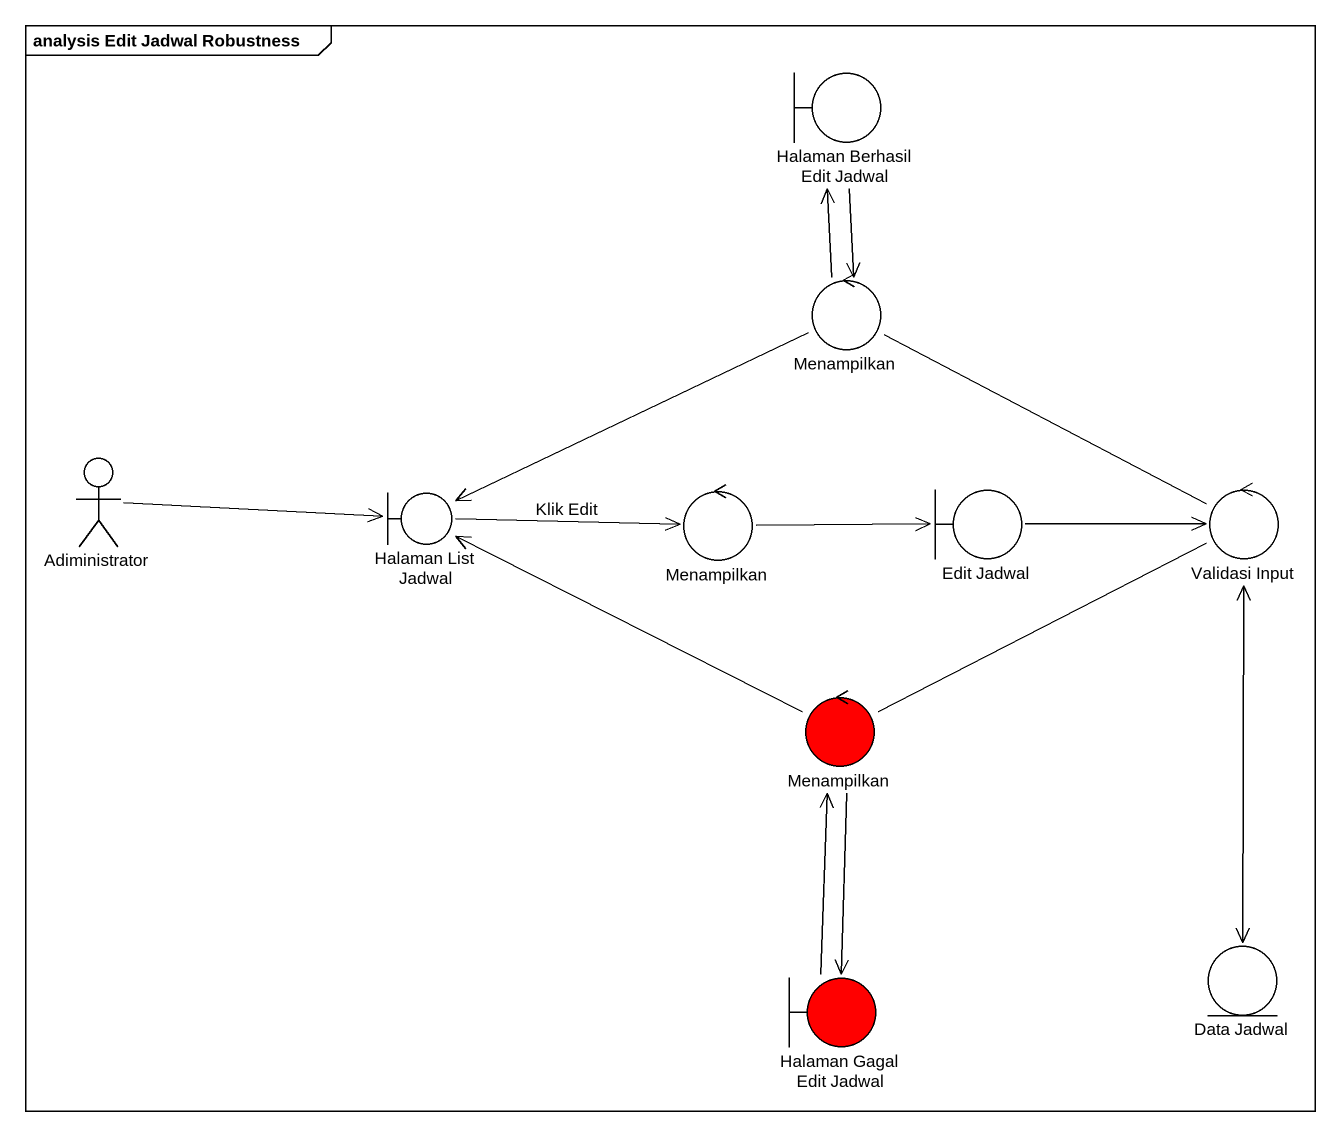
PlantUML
@startuml
mainframe analysis Edit Jadwal Robustness
boundary "Halaman Berhasil Edit Jadwal" as Halaman_Berhasil_Edit_Jadwal
control Menampilkan
actor Adiministrator
boundary "Halaman List Jadwal" as Halaman_List_Jadwal
control "Menampilkan" as Menampilkan_2
boundary "Edit Jadwal" as Edit_Jadwal
control "Validasi Input" as Validasi_Input
control "Menampilkan" as Menampilkan_3 #FF0000
entity "Data Jadwal" as Data_Jadwal
boundary "Halaman Gagal Edit Jadwal" as Halaman_Gagal_Edit_Jadwal #FF0000
Halaman_Berhasil_Edit_Jadwal --> Menampilkan
Menampilkan -up-> Halaman_Berhasil_Edit_Jadwal
Menampilkan -left-> Halaman_List_Jadwal
Adiministrator -right-> Halaman_List_Jadwal
Halaman_List_Jadwal -right-> Menampilkan_2 : Klik Edit
Menampilkan_2 -right-> Edit_Jadwal
Edit_Jadwal -right-> Validasi_Input
Validasi_Input -left- Menampilkan
Validasi_Input -left- Menampilkan_3
Validasi_Input <--> Data_Jadwal
Menampilkan_3 -left-> Halaman_List_Jadwal
Menampilkan_3 --> Halaman_Gagal_Edit_Jadwal
Halaman_Gagal_Edit_Jadwal -up-> Menampilkan_3
@enduml
